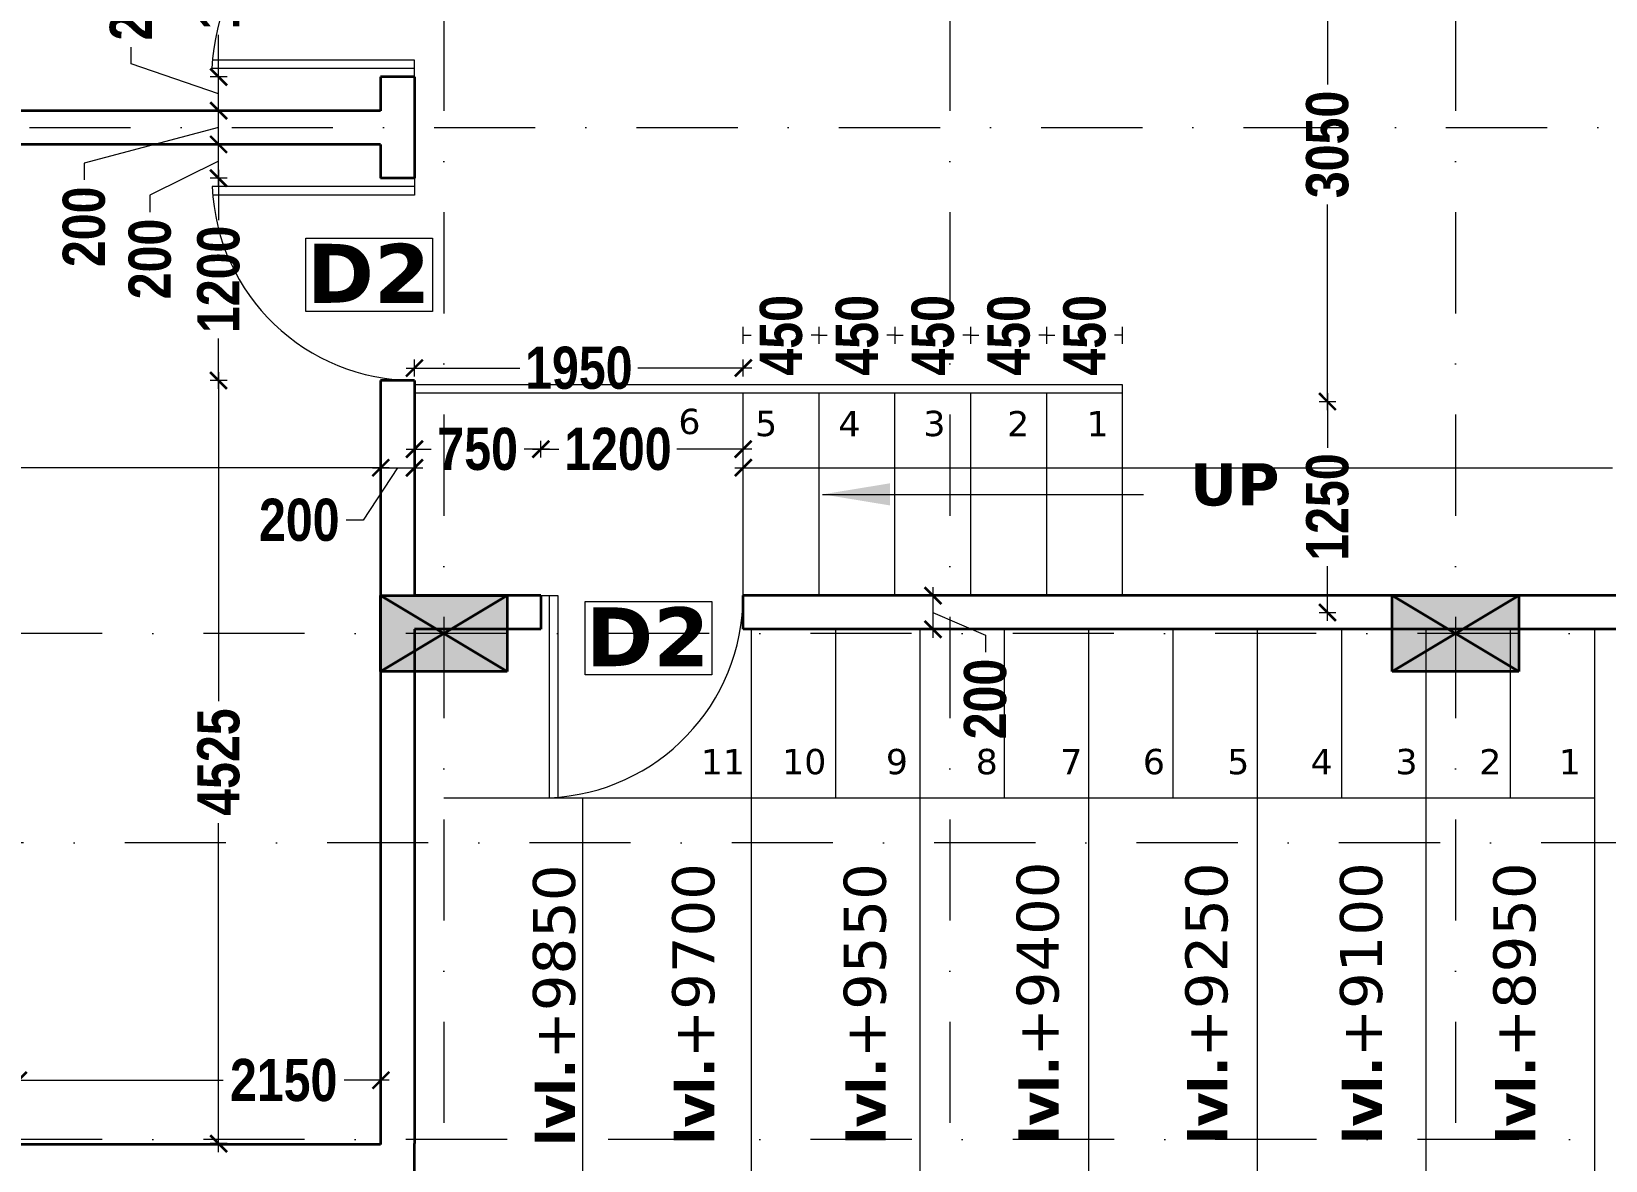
# Model space of a CAD drawing. Header units: millimetres. Extents: x -3092155 to 4513934, y -12317808 to 1850003.
# Drawn here: x -440960 to -431625, y -5548461 to -5541766 of the extents above; entities that cross this region are included whole.
import ezdxf

# ---------------------------------------------------------------- set-up
doc = ezdxf.new("R2010")
doc.units = ezdxf.units.MM
doc.header["$LTSCALE"] = 2
doc.header["$MEASUREMENT"] = 0
doc.header["$PDMODE"] = 34
doc.header["$PDSIZE"] = 500
doc.linetypes.add('DASHDOT', pattern=[1, 0.5, -0.25, 0, -0.25])
doc.layers.add('AEROW', color=7, linetype='Continuous', lineweight=15, true_color=0x0d0d0d)
for name, color, linetype, lineweight in [('coloumn', 10, 'Continuous', 35), ('D DIM', 250, 'Continuous', 9), ('D2', 10, 'Continuous', 5), ('DOOR', 27, 'Continuous', 5), ('DUCT', 37, 'Continuous', 35), ('GRID', 251, 'DASHDOT', 5), ('RAILING', 47, 'Continuous', 13), ('STAIR', 252, 'Continuous', 9), ('Step', 251, 'Continuous', 9), ('TEXT', 7, 'Continuous', 13), ('WAll', 250, 'Continuous', 35)]:
    doc.layers.add(name, color=color, linetype=linetype, lineweight=lineweight)
doc.styles.add('250', font='ARIALN.TTF', dxfattribs={"width": 0.5, "height": 150})
doc.styles.add('INNER DIM', font='ARIALNB.TTF', dxfattribs={"height": 250})
doc.styles.add('style2', font='verdana.ttf')
doc.dimstyles.new('250', dxfattribs={"dimscale": 0, "dimtxt": 150, "dimasz": 50, "dimexe": 50, "dimexo": 50, "dimgap": 50, "dimtad": 1, "dimdec": 0, "dimzin": 0, "dimdsep": 46, "dimtxsty": '250', "dimblk": 'OBLIQUE', "dimcen": 100, "dimdle": 50, "dimclrd": 256, "dimclre": 256, "dimclrt": 256, "dimadec": 0, "dimazin": 2, "dimtfac": 1, "dimtdec": 0, "dimtofl": 0, "dimtmove": 1, "dimatfit": 0, "dimfxl": 50, "dimtolj": 1, "dimtzin": 0, "dimlwd": -1, "dimlwe": -1, "dimarcsym": 1})
doc.dimstyles.new('external final', dxfattribs={"dimscale": 0, "dimtxt": 250, "dimasz": 100, "dimexe": 50, "dimexo": 50, "dimgap": 50, "dimtad": 0, "dimdec": 0, "dimzin": 0, "dimdsep": 46, "dimtxsty": 'INNER DIM', "dimblk": 'ARCHTICK', "dimcen": 100, "dimdle": 50, "dimclrd": 256, "dimclre": 256, "dimclrt": 256, "dimadec": 0, "dimazin": 0, "dimtfac": 1, "dimtdec": 0, "dimtix": 1, "dimtmove": 1, "dimatfit": 3, "dimfxl": 50, "dimfxlon": 1, "dimtolj": 1, "dimtzin": 0, "dimlwd": -1, "dimlwe": -1, "dimarcsym": 1})

# ---------------------------------------------------------------- blocks, each defined once
blk = doc.blocks.new('A$C378B1DF0')
at = {"layer": 'DOOR', "ltscale": 0.1}
for p, q in [((1100, 0), (1100, 1195.8)), ((1150, 0), (1150, 1199)), ((1200, 0), (1100, 0))]:
    blk.add_line(p, q, dxfattribs=at)
blk.add_arc((1200, 0), 1200, 92.38802, 180, dxfattribs=at)
blk = doc.blocks.new('_Oblique')
at = {"color": 0, "linetype": 'ByBlock', "lineweight": -2}
blk.add_line((-0.5, -0.5), (0.5, 0.5), dxfattribs=at)
blk = doc.blocks.new('_ArchTick')
at = {"color": 0, "linetype": 'ByBlock', "const_width": 0.15}
blk.add_lwpolyline([(-0.5, -0.5), (0.5, 0.5)], dxfattribs=at)
blk = doc.blocks.new('*D382')
at = {"layer": 'D DIM', "ltscale": 100, "transparency": 16777216}
for p, q in [((-435613.7, -5545061.2), (-435613.7, -5545361.2)), ((-435663.7, -5545111.2), (-435563.7, -5545111.2)), ((-435613.7, -5545211.2), (-435303.2, -5545346.4)), ((-435663.7, -5545311.2), (-435563.7, -5545311.2)), ((-435303.2, -5545346.4), (-435303.2, -5545446.4))]:
    blk.add_line(p, q, dxfattribs=at)
at = {"layer": 'Defpoints', "color": 0, "lineweight": 50, "ltscale": 100, "transparency": 16777216}
for p in [(-435838.5, -5545111.2), (-436188.5, -5545311.2), (-435613.7, -5545311.2)]:
    blk.add_point(p, dxfattribs=at)
at = {"layer": 'D DIM', "ltscale": 100, "transparency": 16777216, "xscale": 100, "yscale": 100, "zscale": 100}
for p, rotation in [((-435613.7, -5545111.2), 90), ((-435613.7, -5545311.2), 270)]:
    blk.add_blockref('_ArchTick', p, dxfattribs=dict(at, rotation=rotation))
at = {"layer": 'D DIM', "ltscale": 100, "transparency": 16777216, "insert": (-435303.2, -5545724.7), "char_height": 250, "attachment_point": 5, "rotation": 90, "style": 'INNER DIM'}
blk.add_mtext('\\A1;200', dxfattribs=at)
blk = doc.blocks.new('*D399')
at = {"layer": 'D DIM', "ltscale": 100, "transparency": 16777216}
for p, q in [((-439800.5, -5543836.2), (-439900.5, -5543836.2)), ((-439850.5, -5543786.2), (-439850.5, -5545737.1)), ((-439850.5, -5548411.2), (-439850.5, -5546460.3)), ((-439800.5, -5548361.2), (-439900.5, -5548361.2))]:
    blk.add_line(p, q, dxfattribs=at)
at = {"layer": 'Defpoints', "color": 0, "lineweight": 50, "ltscale": 100, "transparency": 16777216}
for p in [(-439850.5, -5543836.2), (-438888.5, -5543836.2), (-439649.4, -5548361.2)]:
    blk.add_point(p, dxfattribs=at)
at = {"layer": 'D DIM', "ltscale": 100, "transparency": 16777216, "xscale": 100, "yscale": 100, "zscale": 100}
for p, rotation in [((-439850.5, -5543836.2), 90), ((-439850.5, -5548361.2), 270)]:
    blk.add_blockref('_ArchTick', p, dxfattribs=dict(at, rotation=rotation))
at = {"layer": 'D DIM', "ltscale": 100, "transparency": 16777216, "insert": (-439850.5, -5546098.7), "char_height": 250, "attachment_point": 5, "rotation": 90, "style": 'INNER DIM'}
blk.add_mtext('\\A1;4525', dxfattribs=at)
blk = doc.blocks.new('*D400')
at = {"layer": 'D DIM', "ltscale": 100, "transparency": 16777216}
for p, q in [((-439800.5, -5542636.2), (-439900.5, -5542636.2)), ((-439850.5, -5542586.2), (-439850.5, -5542886)), ((-439850.5, -5543886.2), (-439850.5, -5543586.4)), ((-439800.5, -5543836.2), (-439900.5, -5543836.2))]:
    blk.add_line(p, q, dxfattribs=at)
at = {"layer": 'Defpoints', "color": 0, "lineweight": 50, "ltscale": 100, "transparency": 16777216}
for p in [(-439850.5, -5542636.2), (-438888.5, -5542636.2), (-438888.5, -5543836.2)]:
    blk.add_point(p, dxfattribs=at)
at = {"layer": 'D DIM', "ltscale": 100, "transparency": 16777216, "xscale": 100, "yscale": 100, "zscale": 100}
for p, rotation in [((-439850.5, -5542636.2), 90), ((-439850.5, -5543836.2), 270)]:
    blk.add_blockref('_ArchTick', p, dxfattribs=dict(at, rotation=rotation))
at = {"layer": 'D DIM', "ltscale": 100, "transparency": 16777216, "insert": (-439850.5, -5543236.2), "char_height": 250, "attachment_point": 5, "rotation": 90, "style": 'INNER DIM'}
blk.add_mtext('\\A1;1200', dxfattribs=at)
blk = doc.blocks.new('*D401')
at = {"layer": 'D DIM', "ltscale": 100, "transparency": 16777216}
for p, q in [((-439800.5, -5542436.2), (-439900.5, -5542436.2)), ((-439850.5, -5542686.2), (-439850.5, -5542386.2)), ((-439850.5, -5542536.2), (-440257.5, -5542737.1)), ((-439800.5, -5542636.2), (-439900.5, -5542636.2)), ((-440257.5, -5542737.1), (-440257.5, -5542837.1))]:
    blk.add_line(p, q, dxfattribs=at)
at = {"layer": 'Defpoints', "color": 0, "lineweight": 50, "ltscale": 100, "transparency": 16777216}
for p in [(-439850.5, -5542436.2), (-438888.5, -5542436.2), (-438888.5, -5542636.2)]:
    blk.add_point(p, dxfattribs=at)
at = {"layer": 'D DIM', "ltscale": 100, "transparency": 16777216, "xscale": 100, "yscale": 100, "zscale": 100}
for p, rotation in [((-439850.5, -5542436.2), 90), ((-439850.5, -5542636.2), 270)]:
    blk.add_blockref('_ArchTick', p, dxfattribs=dict(at, rotation=rotation))
at = {"layer": 'D DIM', "ltscale": 100, "transparency": 16777216, "insert": (-440257.5, -5543115.4), "char_height": 250, "attachment_point": 5, "rotation": 90, "style": 'INNER DIM'}
blk.add_mtext('\\A1;200', dxfattribs=at)
blk = doc.blocks.new('*D402')
at = {"layer": 'D DIM', "ltscale": 100, "transparency": 16777216}
for p, q in [((-439850.5, -5542486.2), (-439850.5, -5542186.2)), ((-439800.5, -5542236.2), (-439900.5, -5542236.2)), ((-439850.5, -5542336.2), (-440648.1, -5542546.4)), ((-439800.5, -5542436.2), (-439900.5, -5542436.2)), ((-440648.1, -5542546.4), (-440648.1, -5542646.4))]:
    blk.add_line(p, q, dxfattribs=at)
at = {"layer": 'Defpoints', "color": 0, "lineweight": 50, "ltscale": 100, "transparency": 16777216}
for p in [(-439850.5, -5542236.2), (-438888.5, -5542236.2), (-438888.5, -5542436.2)]:
    blk.add_point(p, dxfattribs=at)
at = {"layer": 'D DIM', "ltscale": 100, "transparency": 16777216, "xscale": 100, "yscale": 100, "zscale": 100}
for p, rotation in [((-439850.5, -5542236.2), 90), ((-439850.5, -5542436.2), 270)]:
    blk.add_blockref('_ArchTick', p, dxfattribs=dict(at, rotation=rotation))
at = {"layer": 'D DIM', "ltscale": 100, "transparency": 16777216, "insert": (-440648.1, -5542924.7), "char_height": 250, "attachment_point": 5, "rotation": 90, "style": 'INNER DIM'}
blk.add_mtext('\\A1;200', dxfattribs=at)
blk = doc.blocks.new('*D403')
at = {"layer": 'D DIM', "ltscale": 100, "transparency": 16777216}
for p, q in [((-440369.1, -5541959), (-440369.1, -5541859)), ((-439850.5, -5542136.2), (-440369.1, -5541959)), ((-439850.5, -5542286.2), (-439850.5, -5541986.2)), ((-439800.5, -5542036.2), (-439900.5, -5542036.2)), ((-439800.5, -5542236.2), (-439900.5, -5542236.2))]:
    blk.add_line(p, q, dxfattribs=at)
at = {"layer": 'Defpoints', "color": 0, "lineweight": 50, "ltscale": 100, "transparency": 16777216}
for p in [(-439850.5, -5542036.2), (-438888.5, -5542036.2), (-438888.5, -5542236.2)]:
    blk.add_point(p, dxfattribs=at)
at = {"layer": 'D DIM', "ltscale": 100, "transparency": 16777216, "xscale": 100, "yscale": 100, "zscale": 100}
for p, rotation in [((-439850.5, -5542036.2), 90), ((-439850.5, -5542236.2), 270)]:
    blk.add_blockref('_ArchTick', p, dxfattribs=dict(at, rotation=rotation))
at = {"layer": 'D DIM', "ltscale": 100, "transparency": 16777216, "insert": (-440369.1, -5541580.7), "char_height": 250, "attachment_point": 5, "rotation": 90, "style": 'INNER DIM'}
blk.add_mtext('\\A1;200', dxfattribs=at)
blk = doc.blocks.new('*D404')
at = {"layer": 'D DIM', "ltscale": 100, "transparency": 16777216}
for p, q in [((-439850.5, -5540786.2), (-439850.5, -5541086)), ((-439800.5, -5540836.2), (-439900.5, -5540836.2)), ((-439850.5, -5542086.2), (-439850.5, -5541786.4)), ((-439800.5, -5542036.2), (-439900.5, -5542036.2))]:
    blk.add_line(p, q, dxfattribs=at)
at = {"layer": 'Defpoints', "color": 0, "lineweight": 50, "ltscale": 100, "transparency": 16777216}
for p in [(-439850.5, -5540836.2), (-438888.5, -5540836.2), (-438888.5, -5542036.2)]:
    blk.add_point(p, dxfattribs=at)
at = {"layer": 'D DIM', "ltscale": 100, "transparency": 16777216, "xscale": 100, "yscale": 100, "zscale": 100}
for p, rotation in [((-439850.5, -5540836.2), 90), ((-439850.5, -5542036.2), 270)]:
    blk.add_blockref('_ArchTick', p, dxfattribs=dict(at, rotation=rotation))
at = {"layer": 'D DIM', "ltscale": 100, "transparency": 16777216, "insert": (-439850.5, -5541436.2), "char_height": 250, "attachment_point": 5, "rotation": 90, "style": 'INNER DIM'}
blk.add_mtext('\\A1;1200', dxfattribs=at)
blk = doc.blocks.new('*D452')
at = {"layer": 'D DIM', "ltscale": 100, "transparency": 16777216}
for p, q in [((-446188.5, -5544403.3), (-446188.5, -5544303.3)), ((-438888.5, -5544403.3), (-438888.5, -5544303.3)), ((-446238.5, -5544353.3), (-442894, -5544353.3)), ((-438838.5, -5544353.3), (-442183, -5544353.3))]:
    blk.add_line(p, q, dxfattribs=at)
at = {"layer": 'Defpoints', "color": 0, "lineweight": 50, "ltscale": 100, "transparency": 16777216}
for p in [(-438888.5, -5544353.3), (-446188.5, -5544636.2), (-438888.5, -5545111.2)]:
    blk.add_point(p, dxfattribs=at)
at = {"layer": 'D DIM', "ltscale": 100, "transparency": 16777216, "xscale": 100, "yscale": 100, "zscale": 100, "rotation": 180}
blk.add_blockref('_ArchTick', (-446188.5, -5544353.3), dxfattribs=at)
at = {"layer": 'D DIM', "ltscale": 100, "transparency": 16777216, "xscale": 100, "yscale": 100, "zscale": 100}
blk.add_blockref('_ArchTick', (-438888.5, -5544353.3), dxfattribs=at)
at = {"layer": 'D DIM', "ltscale": 100, "transparency": 16777216, "insert": (-442538.5, -5544353.3), "char_height": 250, "attachment_point": 5, "style": 'INNER DIM'}
blk.add_mtext('\\A1;7300', dxfattribs=at)
blk = doc.blocks.new('*D453')
at = {"layer": 'D DIM', "ltscale": 100, "transparency": 16777216}
for p, q in [((-438888.5, -5544403.3), (-438888.5, -5544303.3)), ((-438688.5, -5544403.3), (-438688.5, -5544303.3)), ((-438788.5, -5544353.3), (-438993.7, -5544663.6)), ((-438938.5, -5544353.3), (-438638.5, -5544353.3)), ((-438993.7, -5544663.6), (-439093.7, -5544663.6))]:
    blk.add_line(p, q, dxfattribs=at)
at = {"layer": 'Defpoints', "color": 0, "lineweight": 50, "ltscale": 100, "transparency": 16777216}
for p in [(-438688.5, -5544353.3), (-438888.5, -5545111.2), (-438688.5, -5545111.2)]:
    blk.add_point(p, dxfattribs=at)
at = {"layer": 'D DIM', "ltscale": 100, "transparency": 16777216, "xscale": 100, "yscale": 100, "zscale": 100, "rotation": 180}
blk.add_blockref('_ArchTick', (-438888.5, -5544353.3), dxfattribs=at)
at = {"layer": 'D DIM', "ltscale": 100, "transparency": 16777216, "xscale": 100, "yscale": 100, "zscale": 100}
blk.add_blockref('_ArchTick', (-438688.5, -5544353.3), dxfattribs=at)
at = {"layer": 'D DIM', "ltscale": 100, "transparency": 16777216, "insert": (-439372, -5544663.6), "char_height": 250, "attachment_point": 5, "style": 'INNER DIM'}
blk.add_mtext('\\A1;200', dxfattribs=at)
blk = doc.blocks.new('*D454')
at = {"layer": 'D DIM', "ltscale": 100, "transparency": 16777216}
for p, q in [((-436738.5, -5544403.3), (-436738.5, -5544303.3)), ((-425568.5, -5544403.3), (-425568.5, -5544303.3)), ((-436788.5, -5544353.3), (-431583.4, -5544353.3)), ((-425518.5, -5544353.3), (-430723.6, -5544353.3))]:
    blk.add_line(p, q, dxfattribs=at)
at = {"layer": 'Defpoints', "color": 0, "lineweight": 50, "ltscale": 100, "transparency": 16777216}
for p in [(-425568.5, -5544353.3), (-436738.5, -5545111.2), (-425568.5, -5545111.2)]:
    blk.add_point(p, dxfattribs=at)
at = {"layer": 'D DIM', "ltscale": 100, "transparency": 16777216, "xscale": 100, "yscale": 100, "zscale": 100, "rotation": 180}
blk.add_blockref('_ArchTick', (-436738.5, -5544353.3), dxfattribs=at)
at = {"layer": 'D DIM', "ltscale": 100, "transparency": 16777216, "xscale": 100, "yscale": 100, "zscale": 100}
blk.add_blockref('_ArchTick', (-425568.5, -5544353.3), dxfattribs=at)
at = {"layer": 'D DIM', "ltscale": 100, "transparency": 16777216, "insert": (-431153.5, -5544353.3), "char_height": 250, "attachment_point": 5, "style": 'INNER DIM'}
blk.add_mtext('\\A1;11170', dxfattribs=at)
blk = doc.blocks.new('*D733')
at = {"layer": 'D DIM', "ltscale": 100, "transparency": 16777216}
for p, q in [((-437988.9, -5544243.1), (-437832.5, -5544243.1)), ((-437938.9, -5544293.1), (-437938.9, -5544193.1)), ((-436688.9, -5544243.1), (-437132, -5544243.1)), ((-436738.9, -5544243.1), (-436738.9, -5544193.1))]:
    blk.add_line(p, q, dxfattribs=at)
at = {"layer": 'Defpoints', "color": 0, "lineweight": 50, "ltscale": 100, "transparency": 16777216}
for p in [(-437938.9, -5544243.1), (-436738.9, -5544243.1), (-437938.9, -5545211.2)]:
    blk.add_point(p, dxfattribs=at)
at = {"layer": 'D DIM', "ltscale": 100, "transparency": 16777216, "xscale": 100, "yscale": 100, "zscale": 100, "rotation": 180}
blk.add_blockref('_ArchTick', (-437938.9, -5544243.1), dxfattribs=at)
at = {"layer": 'D DIM', "ltscale": 100, "transparency": 16777216, "xscale": 100, "yscale": 100, "zscale": 100}
blk.add_blockref('_ArchTick', (-436738.9, -5544243.1), dxfattribs=at)
at = {"layer": 'D DIM', "ltscale": 100, "transparency": 16777216, "insert": (-437482.3, -5544243.1), "char_height": 250, "attachment_point": 5, "style": 'INNER DIM'}
blk.add_mtext('\\A1;1200', dxfattribs=at)
blk = doc.blocks.new('*D734')
at = {"layer": 'D DIM', "ltscale": 100, "transparency": 16777216}
for p, q in [((-438738.9, -5544243.1), (-438589.8, -5544243.1)), ((-438688.9, -5544293.1), (-438688.9, -5544193.1)), ((-437888.9, -5544243.1), (-438038, -5544243.1)), ((-437938.9, -5544293.1), (-437938.9, -5544193.1))]:
    blk.add_line(p, q, dxfattribs=at)
at = {"layer": 'Defpoints', "color": 0, "lineweight": 50, "ltscale": 100, "transparency": 16777216}
for p in [(-438688.9, -5544243.1), (-438688.9, -5545211.2), (-437938.9, -5545211.2)]:
    blk.add_point(p, dxfattribs=at)
at = {"layer": 'D DIM', "ltscale": 100, "transparency": 16777216, "xscale": 100, "yscale": 100, "zscale": 100, "rotation": 180}
blk.add_blockref('_ArchTick', (-438688.9, -5544243.1), dxfattribs=at)
at = {"layer": 'D DIM', "ltscale": 100, "transparency": 16777216, "xscale": 100, "yscale": 100, "zscale": 100}
blk.add_blockref('_ArchTick', (-437938.9, -5544243.1), dxfattribs=at)
at = {"layer": 'D DIM', "ltscale": 100, "transparency": 16777216, "insert": (-438313.9, -5544243.1), "char_height": 250, "attachment_point": 5, "style": 'INNER DIM'}
blk.add_mtext('\\A1;750', dxfattribs=at)
blk = doc.blocks.new('*D738')
at = {"layer": 'D DIM', "ltscale": 100, "transparency": 16777216}
for p, q in [((-433324, -5543961.2), (-433224, -5543961.2)), ((-433274, -5543911.2), (-433274, -5544236)), ((-433274, -5545261.2), (-433274, -5544936.4)), ((-433324, -5545211.2), (-433224, -5545211.2))]:
    blk.add_line(p, q, dxfattribs=at)
at = {"layer": 'Defpoints', "color": 0, "lineweight": 50, "ltscale": 100, "transparency": 16777216}
for p in [(-434388.9, -5543961.2), (-433274, -5543961.2), (-434388.9, -5545211.2)]:
    blk.add_point(p, dxfattribs=at)
at = {"layer": 'D DIM', "ltscale": 100, "transparency": 16777216, "xscale": 100, "yscale": 100, "zscale": 100}
for p, rotation in [((-433274, -5543961.2), 90), ((-433274, -5545211.2), 270)]:
    blk.add_blockref('_ArchTick', p, dxfattribs=dict(at, rotation=rotation))
at = {"layer": 'D DIM', "ltscale": 100, "transparency": 16777216, "insert": (-433274, -5544586.2), "char_height": 250, "attachment_point": 5, "rotation": 90, "style": 'INNER DIM'}
blk.add_mtext('\\A1;1250', dxfattribs=at)
blk = doc.blocks.new('*D739')
at = {"layer": 'D DIM', "ltscale": 100, "transparency": 16777216}
for p, q in [((-433274, -5540861.2), (-433274, -5542080)), ((-433324, -5540911.2), (-433224, -5540911.2)), ((-433274, -5544011.2), (-433274, -5542792.4)), ((-433324, -5543961.2), (-433224, -5543961.2))]:
    blk.add_line(p, q, dxfattribs=at)
at = {"layer": 'Defpoints', "color": 0, "lineweight": 50, "ltscale": 100, "transparency": 16777216}
for p in [(-434388.9, -5540911.2), (-433274, -5540911.2), (-434388.9, -5543961.2)]:
    blk.add_point(p, dxfattribs=at)
at = {"layer": 'D DIM', "ltscale": 100, "transparency": 16777216, "xscale": 100, "yscale": 100, "zscale": 100}
for p, rotation in [((-433274, -5540911.2), 90), ((-433274, -5543961.2), 270)]:
    blk.add_blockref('_ArchTick', p, dxfattribs=dict(at, rotation=rotation))
at = {"layer": 'D DIM', "ltscale": 100, "transparency": 16777216, "insert": (-433274, -5542436.2), "char_height": 250, "attachment_point": 5, "rotation": 90, "style": 'INNER DIM'}
blk.add_mtext('\\A1;3050', dxfattribs=at)
blk = doc.blocks.new('*D741')
at = {"layer": 'D DIM', "ltscale": 100, "transparency": 16777216}
for p, q in [((-431319, -5545261.2), (-431319, -5545460.9)), ((-431369, -5545311.2), (-431269, -5545311.2)), ((-431319, -5546361), (-431319, -5546161.3)), ((-431369, -5546311), (-431269, -5546311))]:
    blk.add_line(p, q, dxfattribs=at)
at = {"layer": 'Defpoints', "color": 0, "lineweight": 50, "ltscale": 100, "transparency": 16777216}
for p in [(-431857, -5545311.2), (-431857, -5546311), (-431319, -5546311)]:
    blk.add_point(p, dxfattribs=at)
at = {"layer": 'D DIM', "ltscale": 100, "transparency": 16777216, "xscale": 100, "yscale": 100, "zscale": 100}
for p, rotation in [((-431319, -5545311.2), 90), ((-431319, -5546311), 270)]:
    blk.add_blockref('_ArchTick', p, dxfattribs=dict(at, rotation=rotation))
at = {"layer": 'D DIM', "ltscale": 100, "transparency": 16777216, "insert": (-431319, -5545811.1), "char_height": 250, "attachment_point": 5, "rotation": 90, "style": 'INNER DIM'}
blk.add_mtext('\\A1;1000', dxfattribs=at)
blk = doc.blocks.new('*D742')
at = {"layer": 'D DIM', "ltscale": 100, "transparency": 16777216}
for p, q in [((-431319, -5546261), (-431319, -5549947.1)), ((-431369, -5546311), (-431269, -5546311)), ((-431319, -5556411.2), (-431319, -5550806.9)), ((-431369, -5556361.2), (-431269, -5556361.2))]:
    blk.add_line(p, q, dxfattribs=at)
at = {"layer": 'Defpoints', "color": 0, "lineweight": 50, "ltscale": 100, "transparency": 16777216}
for p in [(-431957, -5546311), (-431688.9, -5556361.2), (-431319, -5556361.2)]:
    blk.add_point(p, dxfattribs=at)
at = {"layer": 'D DIM', "ltscale": 100, "transparency": 16777216, "xscale": 100, "yscale": 100, "zscale": 100}
for p, rotation in [((-431319, -5546311), 90), ((-431319, -5556361.2), 270)]:
    blk.add_blockref('_ArchTick', p, dxfattribs=dict(at, rotation=rotation))
at = {"layer": 'D DIM', "ltscale": 100, "transparency": 16777216, "insert": (-431319, -5550377), "char_height": 250, "attachment_point": 5, "rotation": 90, "style": 'INNER DIM'}
blk.add_mtext('\\A1;10050', dxfattribs=at)
blk = doc.blocks.new('*D773')
at = {"layer": 'D DIM', "ltscale": 100, "transparency": 16777216}
for p, q in [((-438738.9, -5543762), (-438064.1, -5543762)), ((-438688.9, -5543812), (-438688.9, -5543712)), ((-436688.9, -5543762), (-437363.7, -5543762)), ((-436738.9, -5543812), (-436738.9, -5543712))]:
    blk.add_line(p, q, dxfattribs=at)
at = {"layer": 'Defpoints', "color": 0, "lineweight": 50, "ltscale": 100, "transparency": 16777216}
for p in [(-436738.9, -5543762), (-438688.9, -5544011.2), (-436738.9, -5544011.2)]:
    blk.add_point(p, dxfattribs=at)
at = {"layer": 'D DIM', "ltscale": 100, "transparency": 16777216, "xscale": 100, "yscale": 100, "zscale": 100, "rotation": 180}
blk.add_blockref('_ArchTick', (-438688.9, -5543762), dxfattribs=at)
at = {"layer": 'D DIM', "ltscale": 100, "transparency": 16777216, "xscale": 100, "yscale": 100, "zscale": 100}
blk.add_blockref('_ArchTick', (-436738.9, -5543762), dxfattribs=at)
at = {"layer": 'D DIM', "ltscale": 100, "transparency": 16777216, "insert": (-437713.9, -5543762), "char_height": 250, "attachment_point": 5, "style": 'INNER DIM'}
blk.add_mtext('\\A1;1950', dxfattribs=at)
blk = doc.blocks.new('*D774')
at = {"layer": 'D DIM', "ltscale": 100, "transparency": 16777216}
for p, q in [((-436738.9, -5543618), (-436738.9, -5543518)), ((-436738.9, -5543568), (-436691.5, -5543568)), ((-436288.9, -5543568), (-436336.4, -5543568)), ((-436288.9, -5543618), (-436288.9, -5543518))]:
    blk.add_line(p, q, dxfattribs=at)
at = {"layer": 'Defpoints', "color": 0, "lineweight": 50, "ltscale": 100, "transparency": 16777216}
for p in [(-436288.9, -5543568), (-436738.9, -5544011.2), (-436288.9, -5544011.2)]:
    blk.add_point(p, dxfattribs=at)
at = {"layer": 'D DIM', "ltscale": 100, "transparency": 16777216, "insert": (-436513.9, -5543568), "char_height": 250, "attachment_point": 5, "rotation": 90, "style": 'INNER DIM'}
blk.add_mtext('\\A1;450', dxfattribs=at)
blk = doc.blocks.new('*D775')
at = {"layer": 'D DIM', "ltscale": 100, "transparency": 16777216}
for p, q in [((-436288.9, -5543618), (-436288.9, -5543518)), ((-436288.9, -5543568), (-436241.5, -5543568)), ((-435838.9, -5543568), (-435886.4, -5543568)), ((-435838.9, -5543618), (-435838.9, -5543518))]:
    blk.add_line(p, q, dxfattribs=at)
at = {"layer": 'Defpoints', "color": 0, "lineweight": 50, "ltscale": 100, "transparency": 16777216}
for p in [(-435838.9, -5543568), (-436288.9, -5544011.2), (-435838.9, -5544011.2)]:
    blk.add_point(p, dxfattribs=at)
at = {"layer": 'D DIM', "ltscale": 100, "transparency": 16777216, "insert": (-436063.9, -5543568), "char_height": 250, "attachment_point": 5, "rotation": 90, "style": 'INNER DIM'}
blk.add_mtext('\\A1;450', dxfattribs=at)
blk = doc.blocks.new('*D776')
at = {"layer": 'D DIM', "ltscale": 100, "transparency": 16777216}
for p, q in [((-435838.9, -5543618), (-435838.9, -5543518)), ((-435838.9, -5543568), (-435791.5, -5543568)), ((-435388.9, -5543568), (-435436.4, -5543568)), ((-435388.9, -5543618), (-435388.9, -5543518))]:
    blk.add_line(p, q, dxfattribs=at)
at = {"layer": 'Defpoints', "color": 0, "lineweight": 50, "ltscale": 100, "transparency": 16777216}
for p in [(-435388.9, -5543568), (-435838.9, -5544011.2), (-435388.9, -5544011.2)]:
    blk.add_point(p, dxfattribs=at)
at = {"layer": 'D DIM', "ltscale": 100, "transparency": 16777216, "insert": (-435613.9, -5543568), "char_height": 250, "attachment_point": 5, "rotation": 90, "style": 'INNER DIM'}
blk.add_mtext('\\A1;450', dxfattribs=at)
blk = doc.blocks.new('*D777')
at = {"layer": 'D DIM', "ltscale": 100, "transparency": 16777216}
for p, q in [((-435388.9, -5543618), (-435388.9, -5543518)), ((-435388.9, -5543568), (-435341.5, -5543568)), ((-434938.9, -5543568), (-434986.4, -5543568)), ((-434938.9, -5543618), (-434938.9, -5543518))]:
    blk.add_line(p, q, dxfattribs=at)
at = {"layer": 'Defpoints', "color": 0, "lineweight": 50, "ltscale": 100, "transparency": 16777216}
for p in [(-434938.9, -5543568), (-435388.9, -5544011.2), (-434938.9, -5544011.2)]:
    blk.add_point(p, dxfattribs=at)
at = {"layer": 'D DIM', "ltscale": 100, "transparency": 16777216, "insert": (-435163.9, -5543568), "char_height": 250, "attachment_point": 5, "rotation": 90, "style": 'INNER DIM'}
blk.add_mtext('\\A1;450', dxfattribs=at)
blk = doc.blocks.new('*D778')
at = {"layer": 'D DIM', "ltscale": 100, "transparency": 16777216}
for p, q in [((-434938.9, -5543618), (-434938.9, -5543518)), ((-434938.9, -5543568), (-434891.5, -5543568)), ((-434488.9, -5543568), (-434536.4, -5543568)), ((-434488.9, -5543618), (-434488.9, -5543518))]:
    blk.add_line(p, q, dxfattribs=at)
at = {"layer": 'Defpoints', "color": 0, "lineweight": 50, "ltscale": 100, "transparency": 16777216}
for p in [(-434488.9, -5543568), (-434938.9, -5544011.2), (-434488.9, -5544011.2)]:
    blk.add_point(p, dxfattribs=at)
at = {"layer": 'D DIM', "ltscale": 100, "transparency": 16777216, "insert": (-434713.9, -5543568), "char_height": 250, "attachment_point": 5, "rotation": 90, "style": 'INNER DIM'}
blk.add_mtext('\\A1;450', dxfattribs=at)
blk = doc.blocks.new('*D925')
at = {"layer": 'D DIM', "ltscale": 100, "transparency": 16777216}
for p, q in [((-441037.6, -5548035.5), (-441037.6, -5547935.5)), ((-438888.1, -5548035.5), (-438888.1, -5547935.5)), ((-441087.6, -5547985.5), (-439822.5, -5547985.5)), ((-438838.1, -5547985.5), (-439106.5, -5547985.5))]:
    blk.add_line(p, q, dxfattribs=at)
at = {"layer": 'Defpoints', "color": 0, "lineweight": 50, "ltscale": 100, "transparency": 16777216}
for p in [(-438888.1, -5547985.5), (-441037.6, -5548361.2), (-438888.1, -5548361.2)]:
    blk.add_point(p, dxfattribs=at)
at = {"layer": 'D DIM', "ltscale": 100, "transparency": 16777216, "xscale": 100, "yscale": 100, "zscale": 100, "rotation": 180}
blk.add_blockref('_ArchTick', (-441037.6, -5547985.5), dxfattribs=at)
at = {"layer": 'D DIM', "ltscale": 100, "transparency": 16777216, "xscale": 100, "yscale": 100, "zscale": 100}
blk.add_blockref('_ArchTick', (-438888.1, -5547985.5), dxfattribs=at)
at = {"layer": 'D DIM', "ltscale": 100, "transparency": 16777216, "insert": (-439464.5, -5547985.5), "char_height": 250, "attachment_point": 5, "style": 'INNER DIM'}
blk.add_mtext('\\A1;2150', dxfattribs=at)
blk = doc.blocks.new('S.F')
at = {"layer": 'coloumn', "ltscale": 100}
for points in [[(47530.5, -5853756.2), (47530.5, -5853306.2), (46780.5, -5853306.2), (46780.5, -5853756.2)], [(53530.5, -5853756.2), (53530.5, -5853306.2), (52780.5, -5853306.2), (52780.5, -5853756.2)]]:
    blk.add_hatch(color=256, dxfattribs=at).paths.add_polyline_path(points)
for p, q in [((46780.5, -5853756.2), (46780.5, -5853306.2)), ((46780.5, -5853306.2), (47530.5, -5853306.2)), ((47530.5, -5853306.2), (47530.5, -5853756.2)), ((52780.5, -5853756.2), (52780.5, -5853306.2)), ((52780.5, -5853306.2), (53530.5, -5853306.2)), ((53530.5, -5853306.2), (53530.5, -5853756.2)), ((47530.5, -5853756.2), (46780.5, -5853756.2)), ((53530.5, -5853756.2), (52780.5, -5853756.2))]:
    blk.add_line(p, q, dxfattribs=at)
for points in [[(47530.5, -5853756.2), (46780.5, -5853306.2), (47530.5, -5853306.2), (46780.5, -5853756.2)], [(53530.5, -5853756.2), (52780.5, -5853306.2), (53530.5, -5853306.2), (52780.5, -5853756.2)]]:
    blk.add_lwpolyline(points, dxfattribs=at)
blk = doc.blocks.new('YJJYH')
at = {"layer": 'Step', "ltscale": 100}
for p, q in [((-63187.6, -5719325.5), (-63187.6, -5707275.5)), ((-62687.6, -5708276.3), (-62687.6, -5707275.5)), ((-62187.6, -5719325.5), (-62187.6, -5707275.5)), ((-61687.6, -5708276.3), (-61687.6, -5707275.5)), ((-61187.6, -5719325.5), (-61187.6, -5707275.5)), ((-60687.6, -5708276.3), (-60687.6, -5707275.5)), ((-60187.6, -5719325.5), (-60187.6, -5707275.5)), ((-59687.6, -5708276.3), (-59687.6, -5707275.5)), ((-59187.6, -5719325.5), (-59187.6, -5707275.5)), ((-58687.6, -5708276.3), (-58687.6, -5707275.5)), ((-58187.6, -5719325.5), (-58187.6, -5707275.5))]:
    blk.add_line(p, q, dxfattribs=at)
at = {"layer": 'Step', "ltscale": 15000}
for p, q in [((-58187.6, -5708276.3), (-65012.6, -5708276.3)), ((-64187.6, -5719300.5), (-64187.6, -5708276.3))]:
    blk.add_line(p, q, dxfattribs=at)

msp = doc.modelspace()

# ---------------------------------------------------------------- linework, layer by layer
at = {"layer": 'D2', "ltscale": 0.1}
for points in [[(-439332.5, -5542991.6), (-438581, -5542991.6), (-438581, -5543425.9), (-439332.5, -5543425.9)], [(-437676.3, -5545146.8), (-436924.9, -5545146.8), (-436924.9, -5545581.1), (-437676.3, -5545581.1)]]:
    msp.add_lwpolyline(points, close=True, dxfattribs=at)
at = {"layer": 'DUCT', "ltscale": 100}
for p, q in [((-438889.3, -5548365.9), (-441038, -5548365.9)), ((-438689.3, -5548761.2), (-438689.3, -5548361.2))]:
    msp.add_line(p, q, dxfattribs=at)
at = {"layer": 'GRID', "color": 5, "ltscale": 600}
for p, q in [((-438513.9, -5499634.4), (-438513.9, -5584428.2)), ((-435513.9, -5499634.4), (-435513.9, -5584428.2)), ((-432513.9, -5499634.4), (-432513.9, -5584428.2))]:
    msp.add_line(p, q, dxfattribs=at)
at = {"layer": 'GRID', "color": 6, "ltscale": 600}
for p, q in [((-460173.8, -5542336.2), (-367334.4, -5542336.2)), ((-367334.8, -5545336.2), (-460173.8, -5545336.2)), ((-365400.8, -5546575.3), (-462107.8, -5546578.9)), ((-367334.1, -5548336.2), (-460173.8, -5548336.2))]:
    msp.add_line(p, q, dxfattribs=at)
at = {"layer": 'RAILING', "ltscale": 100}
for p, q in [((-434489.3, -5543861.2), (-438689.3, -5543861.2)), ((-434489.3, -5543911.2), (-438689.3, -5543911.2))]:
    msp.add_line(p, q, dxfattribs=at)
at = {"layer": 'STAIR', "ltscale": 100}
for p, q in [((-434489.3, -5545111.2), (-434489.3, -5543861.2)), ((-436739.3, -5545111.2), (-436739.3, -5543911.2)), ((-436289.3, -5545111.2), (-436289.3, -5543911.2)), ((-435839.3, -5545111.2), (-435839.3, -5543911.2)), ((-435389.3, -5545111.2), (-435389.3, -5543911.2)), ((-434939.3, -5545111.2), (-434939.3, -5543911.2))]:
    msp.add_line(p, q, dxfattribs=at)
at = {"layer": 'WAll', "ltscale": 100}
for p, q in [((-438889.3, -5542036.2), (-438889.3, -5542236.2)), ((-438689.3, -5542036.2), (-438889.3, -5542036.2)), ((-438689.3, -5542036.2), (-438689.3, -5542636.2)), ((-438889.3, -5542236.2), (-446189.3, -5542236.2)), ((-438889.3, -5542436.2), (-446189.3, -5542436.2)), ((-438889.3, -5542436.2), (-438889.3, -5542636.2)), ((-438689.3, -5542636.2), (-438889.3, -5542636.2)), ((-438889.3, -5543836.2), (-438889.3, -5548365.9)), ((-438689.3, -5543836.2), (-438889.3, -5543836.2)), ((-438689.3, -5543836.2), (-438689.3, -5545111.2)), ((-437939.3, -5545111.2), (-438689.3, -5545111.2)), ((-437939.3, -5545111.2), (-437939.3, -5545311.2)), ((-425569.3, -5545111.2), (-436739.3, -5545111.2)), ((-436739.3, -5545311.2), (-436739.3, -5545111.2)), ((-437939.3, -5545311.2), (-438689.3, -5545311.2)), ((-438689.3, -5545311.2), (-438689.3, -5548361.2)), ((-425769.3, -5545311.2), (-436739.3, -5545311.2))]:
    msp.add_line(p, q, dxfattribs=at)

# ---------------------------------------------------------------- block references
at = {"layer": 'coloumn'}
msp.add_blockref('S.F', (-485670.2, 308195), dxfattribs=at)
at = {"layer": 'D DIM'}
msp.add_blockref('YJJYH', (-373501.8, 161963.5), dxfattribs=at)
at = {"layer": 'DOOR', "ltscale": 100, "xscale": -1, "rotation": 90}
msp.add_blockref('A$C378B1DF0', (-438689.3, -5540836.2), dxfattribs=at)
at = {"layer": 'DOOR', "ltscale": 100}
for p, rotation in [((-438689.3, -5543836.2), 90), ((-436739.3, -5545111.2), 180)]:
    msp.add_blockref('A$C378B1DF0', p, dxfattribs=dict(at, rotation=rotation))

# ---------------------------------------------------------------- texts
at = {"layer": 'D2', "ltscale": 0.1, "char_height": 350, "attachment_point": 5, "style": 'style2'}
for insert in [(-438961.3, -5543200.5), (-437305.2, -5545355.7)]:
    msp.add_mtext('\\pt3850;{\\fVerdana|b1|i0|c0|p34;D2}', dxfattribs=dict(at, insert=insert))
at = {"layer": 'TEXT', "ltscale": 0.1, "attachment_point": 5, "style": 'style2'}
for s, insert, char_height in [('6', (-437058.2, -5544080), 150), ('5', (-436603.2, -5544092.2), 150), ('4', (-436109.3, -5544092.2), 150), ('3', (-435605.3, -5544092.2), 150), ('2', (-435108.5, -5544092.2), 150), ('1', (-434637.1, -5544092.2), 150), ('{\\fVerdana|b1|i0|c0|p34;UP }', (-433823.8, -5544454.2), 250), ('11', (-436859.6, -5546097), 150), ('10', (-436377.3, -5546097), 150), ('9', (-435827.5, -5546097), 150), ('8', (-435294.7, -5546097), 150), ('7', (-434793.1, -5546097), 150), ('6', (-434303.5, -5546097), 150), ('5', (-433803.2, -5546097), 150), ('4', (-433309.3, -5546097), 150), ('3', (-432805.3, -5546097), 150), ('2', (-432308.5, -5546097), 150), ('1', (-431837.1, -5546097), 150)]:
    msp.add_mtext(s, dxfattribs=dict(at, insert=insert, char_height=char_height))
at = {"layer": 'TEXT', "ltscale": 0.1, "char_height": 230, "attachment_point": 5, "rotation": 90, "style": 'style2'}
for s, insert in [('{\\fVerdana|b1|i0|c0|p34;\\T0.95;lvl.\\fVerdana|b0|i0|c0|p34;\\H1.0833x;\\T1;+9850}', (-437859, -5547541.3)), ('{\\fVerdana|b1|i0|c0|p34;\\T0.95;lvl.\\fVerdana|b0|i0|c0|p34;\\H1.0833x;\\T1;+9700}', (-437033.3, -5547533.3)), ('{\\fVerdana|b1|i0|c0|p34;\\T0.95;lvl.\\fVerdana|b0|i0|c0|p34;\\H1.0833x;\\T1;+9550}', (-436016, -5547533.3)), ('{\\fVerdana|b1|i0|c0|p34;\\T0.95;lvl.\\fVerdana|b0|i0|c0|p34;\\H1.0833x;\\T1;+9400}', (-434990.7, -5547524.1)), ('{\\fVerdana|b1|i0|c0|p34;\\T0.95;lvl.\\fVerdana|b0|i0|c0|p34;\\H1.0833x;\\T1;+9250}', (-433989.9, -5547528.7)), ('{\\fVerdana|b1|i0|c0|p34;\\T0.95;lvl.\\fVerdana|b0|i0|c0|p34;\\H1.0833x;\\T1;+9100}', (-433072.6, -5547528.2)), ('{\\fVerdana|b1|i0|c0|p34;\\T0.95;lvl.\\fVerdana|b0|i0|c0|p34;\\H1.0833x;\\T1;+8950}', (-432163.5, -5547528.7))]:
    msp.add_mtext(s, dxfattribs=dict(at, insert=insert))

# ---------------------------------------------------------------- dimensions: what is measured, and where the dimension line sits
at = {"layer": 'D DIM', "ltscale": 100}
for base, p1, p2, picture, middle in [((-439850.5, -5540836.2), (-438888.5, -5542036.2), (-438888.5, -5540836.2), '*D404', (-439850.5, -5541436.2)), ((-433274, -5540911.2), (-434388.9, -5543961.2), (-434388.9, -5540911.2), '*D739', (-433274, -5542436.2)), ((-439850.5, -5542636.2), (-438888.5, -5543836.2), (-438888.5, -5542636.2), '*D400', (-439850.5, -5543236.2)), ((-439850.5, -5543836.2), (-439649.4, -5548361.2), (-438888.5, -5543836.2), '*D399', (-439850.5, -5546098.7)), ((-433274, -5543961.2), (-434388.9, -5545211.2), (-434388.9, -5543961.2), '*D738', (-433274, -5544586.2)), ((-431319, -5546311), (-431857, -5545311.2), (-431857, -5546311), '*D741', (-431319, -5545811.1))]:
    dim = msp.add_linear_dim(base=base, p1=p1, p2=p2, angle=90, dimstyle='external final', override={"dimscale": 1}, dxfattribs=at)
    dim.commit()
    dim.dimension.update_dxf_attribs({"geometry": picture, "text_midpoint": middle})
for base, p1, p2, angle, picture, middle in [((-439850.5, -5542036.2), (-438888.5, -5542236.2), (-438888.5, -5542036.2), 90, '*D403', (-440369.1, -5541809)), ((-439850.5, -5542236.2), (-438888.5, -5542436.2), (-438888.5, -5542236.2), 90, '*D402', (-440648.1, -5542696.4)), ((-439850.5, -5542436.2), (-438888.5, -5542636.2), (-438888.5, -5542436.2), 90, '*D401', (-440257.5, -5542887.1)), ((-435613.7, -5545311.2), (-435838.5, -5545111.2), (-436188.5, -5545311.2), 90, '*D382', (-435303.2, -5545496.4)), ((-431319, -5556361.2), (-431957, -5546311), (-431688.9, -5556361.2), 90, '*D742', (-431319, -5550377)), ((-438888.083, -5547985.5079), (-441037.5929, -5548361.2065), (-438888.083, -5548361.2065), 180, '*D925', (-439464.4916, -5547985.5079))]:
    dim = msp.add_linear_dim(base=base, p1=p1, p2=p2, angle=angle, dimstyle='external final', override={"dimscale": 1}, dxfattribs=at)
    dim.commit()
    dim.dimension.update_dxf_attribs({"geometry": picture, "text_midpoint": middle, "dimtype": 160})
for base, p1, p2, picture, middle in [((-436288.9, -5543568), (-436738.9, -5544011.2), (-436288.9, -5544011.2), '*D774', (-436513.9, -5543568)), ((-435838.9, -5543568), (-436288.9, -5544011.2), (-435838.9, -5544011.2), '*D775', (-436063.9, -5543568)), ((-435388.9, -5543568), (-435838.9, -5544011.2), (-435388.9, -5544011.2), '*D776', (-435613.9, -5543568)), ((-434938.9, -5543568), (-435388.9, -5544011.2), (-434938.9, -5544011.2), '*D777', (-435163.9, -5543568)), ((-434488.9, -5543568), (-434938.9, -5544011.2), (-434488.9, -5544011.2), '*D778', (-434713.9, -5543568))]:
    dim = msp.add_linear_dim(base=base, p1=p1, p2=p2, dimstyle='external final', override={"dimscale": 1}, dxfattribs=at)
    dim.commit()
    dim.dimension.update_dxf_attribs({"geometry": picture, "text_midpoint": middle, "text_rotation": 90})
for base, p1, p2, picture, middle in [((-436738.9, -5543762), (-438688.9, -5544011.2), (-436738.9, -5544011.2), '*D773', (-437713.9, -5543762)), ((-438688.9, -5544243.1), (-437938.9, -5545211.2), (-438688.9, -5545211.2), '*D734', (-438313.9, -5544243.1)), ((-438888.5, -5544353.3), (-446188.5, -5544636.2), (-438888.5, -5545111.2), '*D452', (-442538.5, -5544353.3)), ((-425568.5, -5544353.3), (-436738.5, -5545111.2), (-425568.5, -5545111.2), '*D454', (-431153.5, -5544353.3))]:
    dim = msp.add_linear_dim(base=base, p1=p1, p2=p2, dimstyle='external final', override={"dimscale": 1}, dxfattribs=at)
    dim.commit()
    dim.dimension.update_dxf_attribs({"geometry": picture, "text_midpoint": middle})
for base, p1, p2, picture, middle in [((-437938.9, -5544243.1), (-436738.9, -5544243.1), (-437938.9, -5545211.2), '*D733', (-437482.3, -5544243.1)), ((-438688.5, -5544353.3), (-438888.5, -5545111.2), (-438688.5, -5545111.2), '*D453', (-439143.7, -5544663.6))]:
    dim = msp.add_linear_dim(base=base, p1=p1, p2=p2, dimstyle='external final', override={"dimscale": 1}, dxfattribs=at)
    dim.commit()
    dim.dimension.update_dxf_attribs({"geometry": picture, "text_midpoint": middle, "dimtype": 160})

# ---------------------------------------------------------------- leaders
at = {"layer": 'AEROW', "lineweight": 35, "ltscale": 100}
msp.add_leader([(-436268.1, -5544511.2), (-434365, -5544511.2)], dimstyle='250', override={"dimscale": 1, "dimasz": 400, "dimfxl": 200, "dimfxlon": 1}, dxfattribs=at)

doc.saveas('drawing.dxf')
